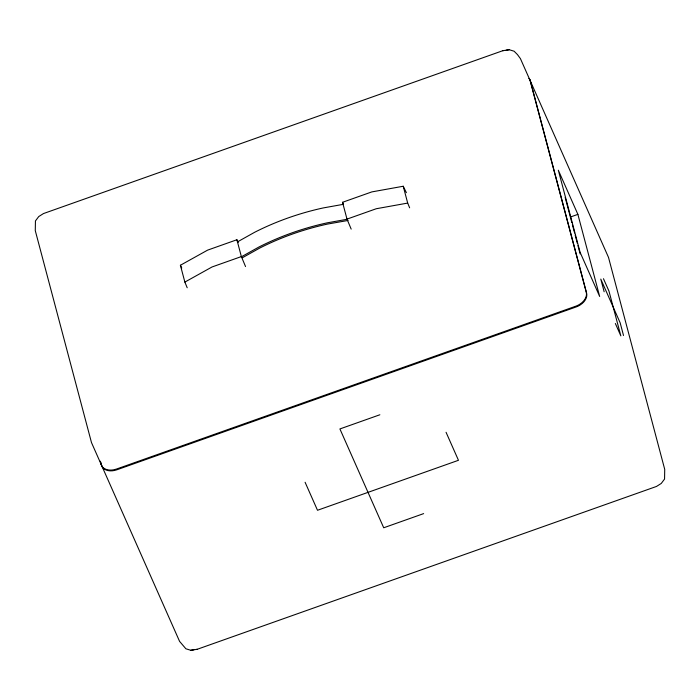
<?xml version="1.0" encoding="UTF-8"?>
<svg xmlns="http://www.w3.org/2000/svg" width="700" height="700" viewBox="0 0 700 700"><rect width="100%" height="100%" fill="white"/><g stroke="black" fill="none" stroke-linecap="round" stroke-linejoin="round"><path stroke-width="1.05" d="M237.352 241.946L254.748 232.225A207.41 148.54 -14.9 0 1 323.321 207.918L343.192 204.356M241.307 256.856L258.703 247.135A207.41 148.549 -14.9 0 1 327.276 222.827L347.148 219.266M242.375 257.757L259.586 248.141A205.153 146.93 -14.9 0 1 327.408 224.096L348.049 220.447M187.206 287.77L184.861 282.082L180.399 265.256L207.594 250.136L236.898 239.75L238.219 242.532M184.861 282.082L212.056 266.963L241.36 256.576L236.898 239.75M530.058 80.369L520.424 58.634L517.466 54.6L514.115 51.222L509.233 49.726L502.775 50.715L43.505 213.553L38.754 216.545L35.438 220.938L35.28 230.641L91.49 442.601L101.124 464.336A13.773 9.546 -23.9 0 0 116.524 469.035L575.803 306.197A13.773 9.546 -23.9 0 0 586.276 292.32L530.058 80.369A13.773 9.546 -23.9 0 0 529.27 78.549M351.181 229.101L346.999 219.117L342.536 202.291L371.831 191.905L403.226 186.252L406.385 192.675M346.999 219.117L376.294 208.731L407.689 203.079L409.64 207.821M570.395 217.026L577.885 214.366L558.32 170.214L580.099 252.315L599.664 296.467L577.885 214.366M379.855 414.776L339.911 428.942L383.714 527.774L423.649 513.616M100.616 461.93L101.456 465.097L179.576 641.366L185.885 648.778L190.768 650.274L197.225 649.285L656.495 486.448L661.246 483.455L664.562 479.062L664.72 469.359L608.51 257.399L530.399 81.13A13.773 9.546 -23.9 0 0 528.999 78.47M506.179 50.19L509.233 49.726M190.768 650.274L193.821 649.81M502.775 50.715L503.344 50.636M196.656 649.364L197.225 649.285M180.399 265.256L181.755 268.012M342.536 202.291L343.42 204.146M603.47 278.714L608.965 291.104L620.839 335.886L615.352 323.496M446.058 432.285L458.465 460.294L317.502 510.274L305.095 482.265M241.36 256.576L245.543 266.551M623.525 335.51L620.165 322.822L600.784 279.09L604.153 291.777M565.171 197.435L571.83 222.548M572.381 224.639L574.604 233.004M575.155 235.095L577.378 243.469M577.938 245.56L580.151 253.934M530.399 81.13L586.609 293.081A13.773 9.546 -23.9 0 1 576.135 306.959L116.865 469.796A13.773 9.546 -23.9 0 1 101.456 465.097M403.226 186.252L407.689 203.079M100.284 461.177L101.124 464.336"/></g></svg>
